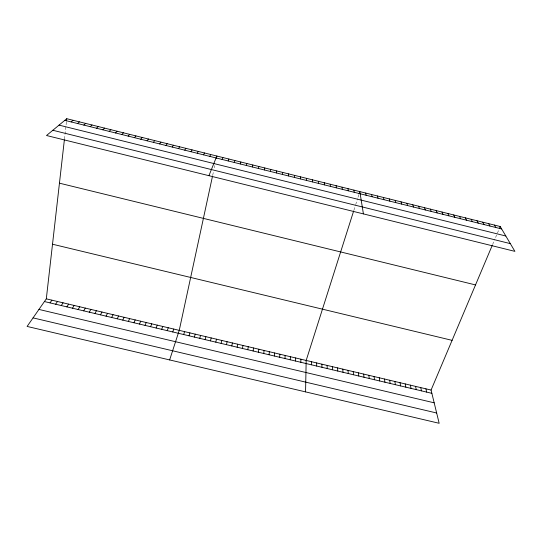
<?xml version="1.0" encoding="UTF-8"?>
<svg xmlns="http://www.w3.org/2000/svg" width="542" height="542" viewBox="0 0 542 542"><rect width="100%" height="100%" fill="white"/><g stroke="black" fill="none" stroke-linecap="round" stroke-linejoin="round"><path stroke-width="0.41" stroke-dasharray="2.71 2.03" d="M64.464 139.077L65.914 126.313M66.083 124.802L66.429 121.76M212.715 175.208L213.534 171.394M214.32 167.769L214.788 165.581M353.926 210.147L355.45 205.35M355.701 204.551L357.557 198.711M358.005 197.295L358.912 194.449M492.624 244.469L494.914 239.049M495.571 237.498L498.755 229.957"/><path stroke-width="0.81" d="M311.393 364.793L311.42 361.697M312.429 181.909L312.449 179.815M305.559 391.886L306.176 360.45L353.669 210.946M300.83 362.293L300.925 359.204M306.447 180.418L306.508 178.338M295.546 361.04L295.675 357.964M300.451 178.928L300.566 176.861M290.255 359.786L290.424 356.717M284.957 358.533L285.16 355.471M294.455 177.437L294.611 175.378M279.658 357.273L279.902 354.224M274.354 356.019L274.638 352.971M288.452 175.947L288.662 173.901M269.049 354.766L269.367 351.724M492.299 245.235L431.073 390.057L439.162 423.288L27.1 326.433L46.307 298.845L64.376 139.816M66.517 121.001L66.774 118.712L500.212 226.515L514.9 251.366L46.51 135.514L66.774 118.712M263.744 353.506L264.096 350.478M282.45 174.456L282.7 172.417M258.432 352.246L258.819 349.224M253.114 350.986L253.541 347.971M276.434 172.959L276.738 170.933M247.796 349.726L248.256 346.717M242.47 348.465L242.972 345.464M270.424 171.462L270.77 169.45M237.145 347.205L237.681 344.211M231.813 345.945L232.382 342.957M264.401 169.964L264.794 167.966M226.475 344.678L227.084 341.704M212.539 176.035L179.246 330.363L169.639 359.935M216.373 158.25L216.847 156.042L208.921 175.689M221.136 343.418L221.786 340.444M258.378 168.467L258.819 166.475M215.797 342.151L216.482 339.19M210.452 340.884L211.177 337.93M252.348 166.97L252.836 164.992M205.106 339.617L205.865 336.67M199.754 338.35L200.547 335.41M246.312 165.473L246.847 163.501M194.395 337.083L195.228 334.15M189.036 335.81L189.903 332.89M240.275 163.969L240.858 162.011M183.67 334.543L184.578 331.623M359.136 193.731L359.82 191.597L363.411 213.9M234.232 162.471L234.862 160.52M172.769 331.961L173.752 329.062M228.182 160.967L228.859 159.03M167.234 330.647L168.257 327.754M161.692 329.333L162.756 326.453M222.132 159.463L222.857 157.532M156.143 328.018L157.248 325.146M150.595 326.704L151.733 323.838M145.046 325.39L146.225 322.531M499.338 228.582L500.212 226.515M139.49 324.075L140.703 321.223M209.829 156.401L210.648 154.497M133.928 322.761L135.182 319.916M128.359 321.44L129.653 318.608M203.582 154.849L204.449 152.959M122.79 320.119L124.125 317.294M117.221 318.804L118.596 315.986M197.322 153.291L198.243 151.414M111.645 317.483L113.054 314.672M106.063 316.155L107.512 313.357M191.062 151.74L192.031 149.87M100.48 314.834L101.971 312.043M94.891 313.513L96.422 310.729M184.795 150.181L185.818 148.318M89.301 312.185L90.866 309.407M178.528 148.623L179.598 146.774M83.705 310.864L85.311 308.093M78.102 309.536L79.749 306.772M172.254 147.058L173.372 145.229M72.499 308.208L74.186 305.458M66.89 306.88L68.617 304.137M165.974 145.5L167.139 143.677M61.28 305.553L63.041 302.815M55.663 304.218L57.466 301.494M159.687 143.935L160.906 142.126M50.04 302.89L51.89 300.173M153.393 142.377L154.666 140.574M147.099 140.812L148.42 139.023M140.798 139.247L142.167 137.465M134.497 137.675L135.913 135.913M128.183 136.11L129.653 134.355M121.869 134.538L123.386 132.797M115.548 132.966L117.119 131.239M109.22 131.394L110.839 129.673M102.892 129.823L104.559 128.115M96.557 128.244L98.278 126.55M90.216 126.672L91.984 124.985M83.868 125.094L85.69 123.42M77.52 123.515L79.389 121.855M71.165 121.93L73.082 120.283M38.936 309.428L434.183 402.821M33.055 317.883L436.656 412.997M46.307 298.845L431.073 390.057M44.417 301.555L431.872 393.329M52.513 244.218L452.089 340.349M59.451 183.176L475.517 284.923M64.803 120.351L501.648 228.941M59.044 125.121L505.822 236.007M52.831 130.27L510.32 243.622M494.412 225.072L495.801 227.491M488.606 223.629L489.954 226.034M482.8 222.186L484.101 224.578M476.987 220.736L478.247 223.121M471.174 219.293L472.387 221.664M465.354 217.843L466.52 220.208M459.528 216.393L460.646 218.751M453.695 214.944L454.772 217.288M447.861 213.494L448.891 215.831M442.021 212.044L443.01 214.368M436.181 210.587L437.123 212.904M430.334 209.137L431.229 211.434M424.481 207.681L425.334 209.971M418.627 206.224L419.433 208.507M412.767 204.768L413.526 207.037M406.9 203.304L407.618 205.567M401.033 201.848L401.703 204.097M395.159 200.384L395.782 202.627M389.278 198.921L389.854 201.15M383.397 197.464L383.926 199.68M425.91 388.838L426.669 392.096M420.741 387.611L421.466 390.863M377.51 195.994L377.998 198.203M415.572 386.385L416.263 389.63M410.396 385.159L411.053 388.397M371.616 194.531L372.056 196.726M405.22 383.932L405.836 387.164M365.721 193.067L366.114 195.249M400.037 382.699L400.619 385.924M394.854 381.473L395.403 384.691M389.664 380.24L390.179 383.451M384.474 379.014L384.949 382.218M353.912 190.127L354.217 192.295M379.278 377.781L379.718 380.979M374.075 376.548L374.481 379.739M348.005 188.657L348.262 190.811M368.872 375.315L369.244 378.499M363.668 374.082L364.007 377.252M342.09 187.186L342.3 189.334M358.458 372.849L358.757 376.012M353.248 371.609L353.513 374.766M336.169 185.716L336.338 187.85M348.032 370.376L348.262 373.526M342.808 369.136L343.005 372.279M330.247 184.246L330.369 186.367M337.585 367.896L337.747 371.033M332.361 366.656L332.483 369.786M324.319 182.769L324.394 184.883M327.131 365.416L327.212 368.54M321.901 364.177L321.948 367.293M318.384 181.292L318.411 183.392M316.657 362.937L316.67 366.046"/></g></svg>
